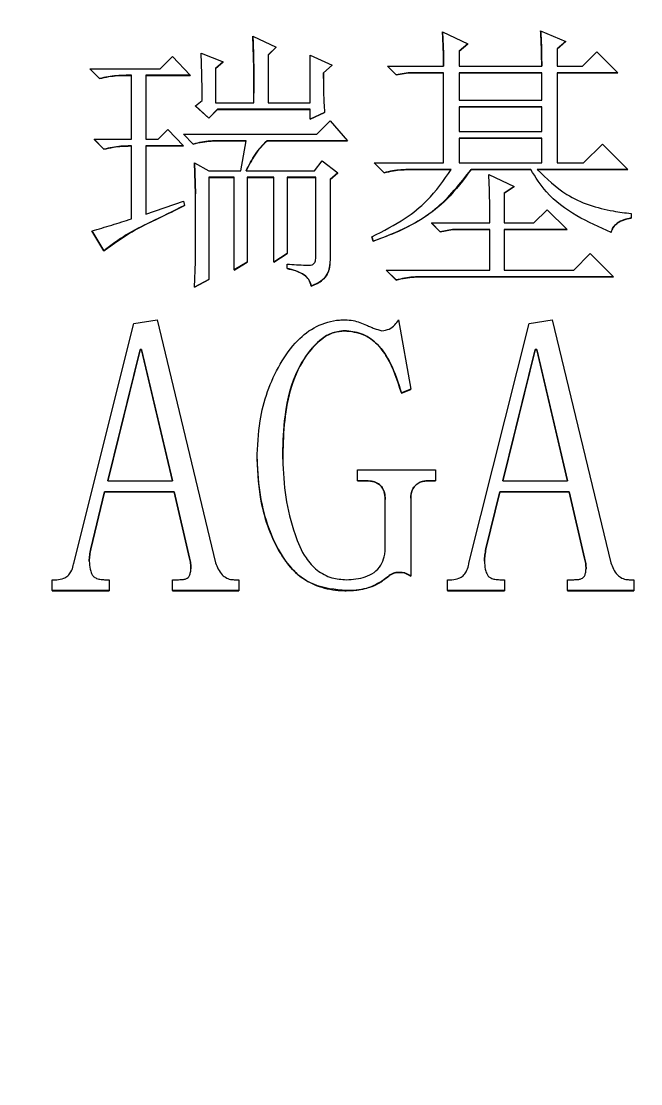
# Model space of a CAD drawing. Header units: millimetres. Extents: x 2379 to 4059, y 879 to 2067.
# Drawn here: x 3544.5 to 3577, y 1743.9 to 1799.6 of the extents above; entities that cross this region are included whole.
import ezdxf

# ---------------------------------------------------------------- set-up
doc = ezdxf.new("R2010")
doc.units = ezdxf.units.MM

msp = doc.modelspace()

# ---------------------------------------------------------------- linework, layer by layer
at = {"color": 7, "linetype": 'Continuous', "lineweight": 25}
for p, q in [((3556.622, 1798.815), (3557.836, 1798.233)), ((3566.562, 1799.031), (3567.891, 1798.417)), ((3571.705, 1799.089), (3573.035, 1798.53)), ((3567.891, 1798.417), (3567.429, 1798.025)), ((3567.429, 1798.023), (3567.891, 1798.415)), ((3567.891, 1798.417), (3567.891, 1798.415)), ((3573.035, 1798.53), (3572.572, 1798.139)), ((3572.572, 1798.136), (3573.035, 1798.528)), ((3573.035, 1798.53), (3573.035, 1798.528)), ((3551.767, 1797.107), (3552.403, 1797.743)), ((3552.403, 1797.743), (3553.328, 1796.76)), ((3553.906, 1797.927), (3555.062, 1797.464)), ((3557.836, 1798.233), (3557.431, 1797.826)), ((3557.431, 1797.824), (3557.836, 1798.231)), ((3557.431, 1797.826), (3557.431, 1795.326)), ((3557.836, 1798.233), (3557.836, 1798.231)), ((3559.627, 1795.326), (3559.627, 1797.811)), ((3559.627, 1797.811), (3560.783, 1797.291)), ((3567.429, 1798.025), (3567.429, 1797.244)), ((3572.572, 1798.139), (3572.572, 1797.244)), ((3573.901, 1797.244), (3574.653, 1797.995)), ((3574.653, 1797.995), (3575.751, 1796.897)), ((3555.062, 1797.464), (3554.657, 1797.118)), ((3554.657, 1797.116), (3555.062, 1797.462)), ((3555.062, 1797.464), (3555.062, 1797.462)), ((3560.783, 1797.291), (3560.321, 1796.886)), ((3560.321, 1796.884), (3560.783, 1797.289)), ((3560.783, 1797.291), (3560.783, 1797.289)), ((3564.135, 1796.782), (3563.672, 1797.244)), ((3563.672, 1797.244), (3566.62, 1797.244)), ((3563.672, 1797.244), (3563.672, 1797.242)), ((3563.672, 1797.242), (3564.135, 1796.779)), ((3567.429, 1797.244), (3571.763, 1797.244)), ((3572.572, 1797.244), (3573.901, 1797.244)), ((3548.589, 1796.587), (3548.069, 1797.107)), ((3548.069, 1797.107), (3551.767, 1797.107)), ((3548.069, 1797.107), (3548.069, 1797.105)), ((3548.069, 1797.105), (3548.589, 1796.585)), ((3548.589, 1796.587), (3548.589, 1796.585)), ((3550.265, 1796.76), (3549.976, 1796.76)), ((3549.976, 1796.76), (3549.976, 1796.758)), ((3549.976, 1796.758), (3550.265, 1796.758)), ((3550.265, 1793.408), (3550.265, 1796.76)), ((3553.328, 1796.76), (3551.016, 1796.76)), ((3551.016, 1796.76), (3551.016, 1793.408)), ((3551.016, 1796.758), (3553.328, 1796.758)), ((3553.328, 1796.76), (3553.328, 1796.758)), ((3554.657, 1797.118), (3554.657, 1795.326)), ((3560.321, 1796.886), (3560.321, 1796.884)), ((3560.322, 1796.585), (3560.321, 1796.884)), ((3564.77, 1796.897), (3564.135, 1796.782)), ((3564.135, 1796.779), (3564.77, 1796.895)), ((3564.135, 1796.782), (3564.135, 1796.779)), ((3566.62, 1796.897), (3564.77, 1796.897)), ((3564.77, 1796.897), (3564.77, 1796.895)), ((3564.77, 1796.895), (3566.62, 1796.895)), ((3566.62, 1792.175), (3566.62, 1796.897)), ((3571.763, 1796.897), (3567.429, 1796.897)), ((3567.429, 1796.897), (3567.429, 1795.463)), ((3567.429, 1796.895), (3571.763, 1796.895)), ((3571.763, 1795.463), (3571.763, 1796.897)), ((3575.751, 1796.897), (3572.572, 1796.897)), ((3572.572, 1796.897), (3572.572, 1792.175)), ((3572.572, 1796.895), (3575.751, 1796.895)), ((3575.751, 1796.897), (3575.751, 1796.895)), ((3567.429, 1795.463), (3571.763, 1795.463)), ((3553.617, 1795.153), (3553.964, 1795.442)), ((3554.31, 1794.517), (3553.617, 1795.153)), ((3553.617, 1795.151), (3553.617, 1795.153)), ((3553.617, 1795.151), (3554.31, 1794.515)), ((3554.773, 1794.979), (3554.31, 1794.517)), ((3554.31, 1794.515), (3554.773, 1794.977)), ((3554.657, 1795.326), (3556.68, 1795.326)), ((3559.627, 1794.979), (3554.773, 1794.979)), ((3554.773, 1794.979), (3554.773, 1794.977)), ((3554.773, 1794.977), (3559.627, 1794.977)), ((3557.431, 1795.326), (3559.627, 1795.326)), ((3559.627, 1794.459), (3559.627, 1794.979)), ((3571.763, 1795.116), (3567.429, 1795.116)), ((3567.429, 1795.116), (3567.429, 1793.819)), ((3567.429, 1795.114), (3571.763, 1795.114)), ((3571.763, 1793.819), (3571.763, 1795.116)), ((3554.31, 1794.517), (3554.31, 1794.515)), ((3560.378, 1794.806), (3559.627, 1794.459)), ((3559.627, 1794.457), (3560.378, 1794.804)), ((3559.627, 1794.459), (3559.627, 1794.457)), ((3559.974, 1793.682), (3560.667, 1794.376)), ((3560.378, 1794.806), (3560.378, 1794.804)), ((3560.667, 1794.376), (3561.592, 1793.336)), ((3551.652, 1793.408), (3552.172, 1793.928)), ((3552.172, 1793.928), (3552.981, 1793.062)), ((3567.429, 1793.819), (3571.763, 1793.819)), ((3548.82, 1792.888), (3548.3, 1793.408)), ((3548.3, 1793.408), (3550.265, 1793.408)), ((3548.3, 1793.408), (3548.3, 1793.406)), ((3548.3, 1793.406), (3548.82, 1792.886)), ((3551.016, 1793.408), (3551.652, 1793.408)), ((3553.501, 1793.162), (3552.981, 1793.682)), ((3552.981, 1793.682), (3559.974, 1793.682)), ((3552.981, 1793.682), (3552.981, 1793.68)), ((3552.981, 1793.68), (3553.501, 1793.16)), ((3556.275, 1793.336), (3554.888, 1793.336)), ((3554.888, 1793.336), (3554.888, 1793.333)), ((3554.888, 1793.333), (3556.275, 1793.333)), ((3555.986, 1791.765), (3556.275, 1793.336)), ((3561.592, 1793.336), (3557.373, 1793.336)), ((3557.373, 1793.336), (3557.373, 1793.333)), ((3557.373, 1793.333), (3561.592, 1793.333)), ((3561.592, 1793.336), (3561.592, 1793.333)), ((3571.763, 1793.473), (3567.429, 1793.473)), ((3567.429, 1793.473), (3567.429, 1792.175)), ((3567.429, 1793.47), (3571.763, 1793.47)), ((3571.763, 1792.175), (3571.763, 1793.473)), ((3548.82, 1792.888), (3548.82, 1792.886)), ((3550.265, 1793.062), (3550.207, 1793.062)), ((3550.207, 1793.059), (3550.207, 1793.062)), ((3550.207, 1793.059), (3550.265, 1793.059)), ((3550.265, 1789.247), (3550.265, 1793.062)), ((3552.981, 1793.062), (3551.016, 1793.062)), ((3551.016, 1793.062), (3551.016, 1789.479)), ((3551.016, 1793.059), (3552.981, 1793.059)), ((3552.981, 1793.062), (3552.981, 1793.059)), ((3553.501, 1793.162), (3553.501, 1793.16)), ((3573.959, 1792.175), (3574.942, 1793.158)), ((3574.942, 1793.158), (3576.271, 1791.829)), ((3553.617, 1790.555), (3553.559, 1792.169)), ((3553.559, 1792.169), (3554.31, 1791.765)), ((3553.559, 1792.169), (3553.559, 1792.167)), ((3553.559, 1792.167), (3553.617, 1790.553)), ((3559.858, 1791.765), (3560.263, 1792.285)), ((3560.263, 1792.285), (3561.072, 1791.649)), ((3563.499, 1791.655), (3562.979, 1792.175)), ((3562.979, 1792.175), (3566.62, 1792.175)), ((3562.979, 1792.175), (3562.979, 1792.173)), ((3562.979, 1792.173), (3563.499, 1791.653)), ((3567.429, 1792.175), (3571.763, 1792.175)), ((3572.572, 1792.175), (3573.959, 1792.175)), ((3554.31, 1791.765), (3555.986, 1791.765)), ((3556.275, 1791.765), (3559.858, 1791.765)), ((3561.072, 1791.649), (3560.667, 1791.304)), ((3560.667, 1791.302), (3561.072, 1791.647)), ((3561.072, 1791.649), (3561.072, 1791.647)), ((3563.499, 1791.655), (3563.499, 1791.653)), ((3567.024, 1791.829), (3564.886, 1791.829)), ((3564.886, 1791.829), (3564.886, 1791.827)), ((3564.886, 1791.827), (3567.024, 1791.827)), ((3571.185, 1791.829), (3568.065, 1791.829)), ((3568.065, 1791.829), (3568.065, 1791.827)), ((3568.065, 1791.827), (3571.185, 1791.827)), ((3568.989, 1791.568), (3570.318, 1790.932)), ((3571.185, 1791.829), (3571.185, 1791.827)), ((3576.271, 1791.829), (3571.532, 1791.829)), ((3571.532, 1791.827), (3576.271, 1791.827)), ((3576.271, 1791.829), (3576.271, 1791.827)), ((3555.639, 1791.418), (3554.31, 1791.418)), ((3554.31, 1791.418), (3554.31, 1786.067)), ((3554.31, 1791.416), (3555.639, 1791.416)), ((3555.639, 1786.563), (3555.639, 1791.418)), ((3557.72, 1791.418), (3556.333, 1791.418)), ((3556.333, 1791.418), (3556.333, 1786.968)), ((3556.333, 1791.416), (3557.72, 1791.416)), ((3557.72, 1786.968), (3557.72, 1791.418)), ((3559.916, 1791.418), (3558.413, 1791.418)), ((3558.413, 1791.418), (3558.413, 1787.43)), ((3558.413, 1791.416), (3559.916, 1791.416)), ((3559.916, 1787.16), (3559.916, 1791.418)), ((3560.667, 1791.304), (3560.667, 1787.103)), ((3553.617, 1786.987), (3553.617, 1790.555)), ((3570.318, 1790.932), (3569.798, 1790.585)), ((3569.798, 1790.583), (3570.318, 1790.93)), ((3569.798, 1790.585), (3569.798, 1789.025)), ((3570.318, 1790.932), (3570.318, 1790.93)), ((3551.016, 1789.479), (3552.981, 1790.172)), ((3552.981, 1790.172), (3553.039, 1789.941)), ((3571.359, 1789.025), (3572.052, 1789.718)), ((3572.052, 1789.718), (3573.092, 1788.678)), ((3576.444, 1789.517), (3576.444, 1789.286)), ((3565.984, 1789.025), (3569.047, 1789.025)), ((3566.446, 1788.562), (3565.984, 1789.025)), ((3565.984, 1789.025), (3565.984, 1789.023)), ((3565.984, 1789.023), (3566.446, 1788.56)), ((3569.798, 1789.025), (3571.359, 1789.025)), ((3576.444, 1789.286), (3576.444, 1789.284)), ((3548.82, 1787.571), (3548.184, 1788.612)), ((3548.184, 1788.612), (3548.184, 1788.61)), ((3548.184, 1788.61), (3548.82, 1787.569)), ((3562.921, 1788.072), (3562.863, 1788.303)), ((3562.863, 1788.303), (3562.863, 1788.301)), ((3562.863, 1788.301), (3562.921, 1788.07)), ((3567.082, 1788.678), (3566.446, 1788.562)), ((3566.446, 1788.56), (3567.082, 1788.676)), ((3566.446, 1788.56), (3566.446, 1788.562)), ((3569.047, 1788.678), (3567.082, 1788.678)), ((3567.082, 1788.678), (3567.082, 1788.676)), ((3567.082, 1788.676), (3569.047, 1788.676)), ((3569.047, 1786.559), (3569.047, 1788.678)), ((3573.092, 1788.678), (3569.798, 1788.678)), ((3569.798, 1788.678), (3569.798, 1786.559)), ((3569.798, 1788.676), (3573.092, 1788.676)), ((3573.092, 1788.678), (3573.092, 1788.676)), ((3562.921, 1788.072), (3562.921, 1788.07)), ((3548.82, 1787.571), (3548.82, 1787.569)), ((3558.413, 1787.43), (3557.72, 1786.968)), ((3557.72, 1786.966), (3558.413, 1787.428)), ((3558.413, 1787.43), (3558.413, 1787.428)), ((3573.439, 1786.559), (3574.306, 1787.426)), ((3574.306, 1787.426), (3575.52, 1786.212)), ((3553.559, 1785.664), (3553.617, 1786.987)), ((3556.333, 1786.968), (3555.639, 1786.563)), ((3555.639, 1786.561), (3556.333, 1786.966)), ((3555.639, 1786.563), (3555.639, 1786.561)), ((3556.333, 1786.968), (3556.333, 1786.966)), ((3557.72, 1786.968), (3557.72, 1786.966)), ((3558.413, 1786.643), (3558.413, 1786.874)), ((3560.665, 1786.849), (3560.665, 1786.852)), ((3564.135, 1786.039), (3563.615, 1786.559)), ((3563.615, 1786.559), (3569.047, 1786.559)), ((3563.615, 1786.559), (3563.615, 1786.557)), ((3563.615, 1786.557), (3564.135, 1786.037)), ((3569.798, 1786.559), (3573.439, 1786.559)), ((3554.31, 1786.067), (3553.559, 1785.664)), ((3553.559, 1785.662), (3554.31, 1786.065)), ((3554.31, 1786.067), (3554.31, 1786.065)), ((3564.135, 1786.039), (3564.135, 1786.037)), ((3575.52, 1786.212), (3565.522, 1786.212)), ((3565.522, 1786.212), (3565.522, 1786.21)), ((3565.522, 1786.21), (3575.52, 1786.21)), ((3575.52, 1786.212), (3575.52, 1786.21)), ((3553.559, 1785.664), (3553.559, 1785.662)), ((3547.237, 1771.213), (3550.389, 1783.765)), ((3550.389, 1783.765), (3551.6, 1783.957)), ((3551.6, 1783.957), (3554.672, 1771.228)), ((3564.261, 1783.957), (3564.899, 1780.313)), ((3567.949, 1771.213), (3571.102, 1783.765)), ((3571.102, 1783.765), (3572.312, 1783.957)), ((3572.312, 1783.957), (3575.384, 1771.228)), ((3561.42, 1783.382), (3561.42, 1783.379)), ((3550.713, 1782.39), (3549.017, 1775.519)), ((3549.018, 1775.519), (3550.713, 1782.388)), ((3550.794, 1782.39), (3550.713, 1782.39)), ((3550.713, 1782.388), (3550.713, 1782.39)), ((3550.713, 1782.388), (3550.794, 1782.388)), ((3552.409, 1775.519), (3550.794, 1782.39)), ((3550.794, 1782.39), (3550.794, 1782.388)), ((3550.794, 1782.388), (3552.409, 1775.519)), ((3571.425, 1782.39), (3569.729, 1775.519)), ((3569.73, 1775.519), (3571.425, 1782.388)), ((3571.506, 1782.39), (3571.425, 1782.39)), ((3571.425, 1782.388), (3571.425, 1782.39)), ((3571.425, 1782.388), (3571.506, 1782.388)), ((3573.121, 1775.519), (3571.506, 1782.39)), ((3571.506, 1782.39), (3571.506, 1782.388)), ((3571.506, 1782.388), (3573.121, 1775.519)), ((3564.899, 1780.313), (3564.413, 1780.121)), ((3564.413, 1780.119), (3564.899, 1780.311)), ((3564.413, 1780.121), (3564.413, 1780.119)), ((3564.899, 1780.311), (3564.899, 1780.313)), ((3562.1, 1775.519), (3562.1, 1776.094)), ((3562.1, 1776.094), (3566.193, 1776.094)), ((3566.193, 1776.094), (3566.193, 1775.519)), ((3549.017, 1775.519), (3552.409, 1775.519)), ((3562.586, 1775.519), (3562.1, 1775.519)), ((3562.1, 1775.519), (3562.1, 1775.516)), ((3562.1, 1775.516), (3562.586, 1775.516)), ((3562.586, 1775.519), (3562.586, 1775.516)), ((3566.193, 1775.519), (3565.789, 1775.519)), ((3565.789, 1775.519), (3565.789, 1775.516)), ((3565.789, 1775.516), (3566.193, 1775.516)), ((3566.193, 1775.519), (3566.193, 1775.516)), ((3569.729, 1775.519), (3573.121, 1775.519)), ((3548.855, 1774.943), (3548.127, 1771.95)), ((3548.127, 1771.948), (3548.855, 1774.941)), ((3552.49, 1774.943), (3548.855, 1774.943)), ((3548.855, 1774.943), (3548.855, 1774.941)), ((3548.855, 1774.941), (3552.49, 1774.941)), ((3553.296, 1771.467), (3552.49, 1774.943)), ((3552.49, 1774.943), (3552.49, 1774.941)), ((3552.49, 1774.941), (3553.296, 1771.465)), ((3569.568, 1774.943), (3568.839, 1771.95)), ((3568.839, 1771.948), (3569.568, 1774.941)), ((3573.202, 1774.943), (3569.568, 1774.943)), ((3569.568, 1774.943), (3569.568, 1774.941)), ((3569.568, 1774.941), (3573.202, 1774.941)), ((3574.008, 1771.467), (3573.202, 1774.943)), ((3573.202, 1774.943), (3573.202, 1774.941)), ((3573.202, 1774.941), (3574.008, 1771.465)), ((3563.556, 1771.797), (3563.556, 1774.548)), ((3564.899, 1774.62), (3564.899, 1770.532)), ((3548.127, 1771.95), (3548.127, 1771.948)), ((3568.839, 1771.95), (3568.839, 1771.948)), ((3553.296, 1771.467), (3553.296, 1771.465)), ((3574.008, 1771.467), (3574.008, 1771.465)), ((3563.691, 1770.484), (3563.691, 1770.482)), ((3564.336, 1770.724), (3564.336, 1770.722)), ((3546.104, 1770.341), (3546.347, 1770.341)), ((3546.104, 1769.765), (3546.104, 1770.341)), ((3548.855, 1770.341), (3549.098, 1770.341)), ((3549.098, 1770.341), (3549.098, 1769.765)), ((3552.406, 1769.765), (3552.406, 1770.341)), ((3552.406, 1770.341), (3552.73, 1770.341)), ((3555.642, 1770.341), (3555.885, 1770.341)), ((3555.885, 1770.341), (3555.885, 1769.765)), ((3566.817, 1769.765), (3566.817, 1770.341)), ((3566.817, 1770.341), (3567.059, 1770.341)), ((3569.568, 1770.341), (3569.81, 1770.341)), ((3569.81, 1770.341), (3569.81, 1769.765)), ((3573.118, 1769.765), (3573.118, 1770.341)), ((3573.118, 1770.341), (3573.442, 1770.341)), ((3576.355, 1770.341), (3576.598, 1770.341)), ((3576.598, 1770.341), (3576.598, 1769.765)), ((3546.104, 1769.765), (3546.104, 1769.763)), ((3549.098, 1769.765), (3546.104, 1769.765)), ((3546.104, 1769.763), (3549.098, 1769.763)), ((3549.098, 1769.765), (3549.098, 1769.763)), ((3555.885, 1769.765), (3552.406, 1769.765)), ((3552.406, 1769.765), (3552.406, 1769.763)), ((3552.406, 1769.763), (3555.885, 1769.763)), ((3555.885, 1769.765), (3555.885, 1769.763)), ((3561.516, 1769.765), (3561.516, 1769.763)), ((3569.81, 1769.765), (3566.817, 1769.765)), ((3566.817, 1769.765), (3566.817, 1769.763)), ((3566.817, 1769.763), (3569.81, 1769.763)), ((3569.81, 1769.765), (3569.81, 1769.763)), ((3576.598, 1769.765), (3573.118, 1769.765)), ((3573.118, 1769.765), (3573.118, 1769.763)), ((3573.118, 1769.763), (3576.598, 1769.763)), ((3576.598, 1769.765), (3576.598, 1769.763))]:
    msp.add_line(p, q, dxfattribs=at)
msp.add_circle((3551.673, 1786.469), 71.5, dxfattribs=at)
for centre, start, end in [((3551.673, 1786.467), 280.30604, 349.69383), ((3551.75, 1786.095), 281.36448, 349.47139)]:
    msp.add_arc(centre, 80, start, end, dxfattribs=at)
for points, knots in [([(3483.173, 1786.476), (3483.228, 1788.565), (3483.337, 1792.743), (3484.247, 1799.082), (3485.733, 1805.434), (3487.907, 1811.8), (3490.738, 1818.023), (3494.252, 1824.046), (3498.406, 1829.738), (3503.149, 1834.999), (3508.411, 1839.742), (3514.103, 1843.897), (3520.125, 1847.41), (3526.348, 1850.242), (3532.714, 1852.413), (3539.066, 1853.908), (3545.405, 1854.786), (3551.672, 1855.071), (3557.94, 1854.786), (3564.279, 1853.908), (3570.631, 1852.413), (3576.997, 1850.242), (3583.22, 1847.41), (3589.243, 1843.897), (3594.935, 1839.742), (3600.196, 1834.999), (3604.939, 1829.738), (3609.093, 1824.046), (3612.607, 1818.023), (3615.438, 1811.8), (3617.612, 1805.434), (3619.098, 1799.082), (3620.008, 1792.743), (3620.118, 1788.565), (3620.173, 1786.476)], [0, 0, 0, 0, 0.029124, 0.058248, 0.08912, 0.119994, 0.151902, 0.184313, 0.217069, 0.25, 0.282931, 0.315687, 0.348098, 0.380006, 0.410878, 0.441752, 0.470875, 0.5, 0.529123, 0.558248, 0.58912, 0.619994, 0.651902, 0.684313, 0.717069, 0.75, 0.782931, 0.815687, 0.848098, 0.880006, 0.910878, 0.941752, 0.970875, 1, 1, 1, 1]), ([(3556.68, 1795.326), (3556.679, 1795.659), (3556.677, 1796.326), (3556.668, 1797.489), (3556.639, 1798.319), (3556.622, 1798.815)], [0, 0, 0, 0, 0.286572, 0.573139, 1, 1, 1, 1]), ([(3556.622, 1798.813), (3556.635, 1798.48), (3556.66, 1797.814), (3556.674, 1796.817), (3556.676, 1796.154), (3556.677, 1795.825)], [0, 0, 0, 0, 0.334579, 0.669145, 1, 1, 1, 1]), ([(3566.62, 1797.244), (3566.618, 1797.411), (3566.615, 1797.744), (3566.601, 1798.34), (3566.577, 1798.769), (3566.562, 1799.031)], [0, 0, 0, 0, 0.279578, 0.559168, 1, 1, 1, 1]), ([(3566.562, 1799.029), (3566.571, 1798.863), (3566.59, 1798.53), (3566.614, 1797.934), (3566.618, 1797.505), (3566.62, 1797.242)], [0, 0, 0, 0, 0.279578, 0.559168, 1, 1, 1, 1]), ([(3571.763, 1797.244), (3571.762, 1797.411), (3571.76, 1797.744), (3571.747, 1798.359), (3571.721, 1798.807), (3571.705, 1799.089)], [0, 0, 0, 0, 0.270825, 0.541657, 1, 1, 1, 1]), ([(3571.705, 1799.087), (3571.716, 1798.92), (3571.737, 1798.588), (3571.757, 1797.973), (3571.761, 1797.524), (3571.763, 1797.242)], [0, 0, 0, 0, 0.270825, 0.541661, 1, 1, 1, 1]), ([(3553.964, 1795.442), (3553.962, 1795.775), (3553.96, 1796.356), (3553.942, 1797.185), (3553.918, 1797.679), (3553.906, 1797.927)], [0, 0, 0, 0, 0.402279, 0.701072, 1, 1, 1, 1]), ([(3549.976, 1796.76), (3549.809, 1796.757), (3549.493, 1796.75), (3549.028, 1796.692), (3548.736, 1796.622), (3548.589, 1796.587)], [0, 0, 0, 0, 0.35686, 0.67714, 1, 1, 1, 1]), ([(3548.589, 1796.585), (3548.751, 1796.623), (3549.06, 1796.696), (3549.525, 1796.749), (3549.825, 1796.755), (3549.976, 1796.758)], [0, 0, 0, 0, 0.356908, 0.677314, 1, 1, 1, 1]), ([(3560.321, 1796.886), (3560.322, 1796.54), (3560.325, 1796.02), (3560.343, 1795.326), (3560.367, 1794.979), (3560.378, 1794.806)], [0, 0, 0, 0, 0.499684, 0.749744, 1, 1, 1, 1]), ([(3554.888, 1793.336), (3554.721, 1793.332), (3554.405, 1793.325), (3553.94, 1793.267), (3553.648, 1793.197), (3553.501, 1793.162)], [0, 0, 0, 0, 0.35686, 0.67714, 1, 1, 1, 1]), ([(3553.501, 1793.16), (3553.664, 1793.198), (3553.972, 1793.271), (3554.437, 1793.325), (3554.737, 1793.33), (3554.888, 1793.333)], [0, 0, 0, 0, 0.356908, 0.677314, 1, 1, 1, 1]), ([(3557.373, 1793.336), (3557.25, 1793.222), (3557.004, 1792.994), (3556.63, 1792.466), (3556.415, 1792.041), (3556.275, 1791.765)], [0, 0, 0, 0, 0.2597624, 0.5194021, 1, 1, 1, 1]), ([(3556.275, 1791.762), (3556.349, 1791.912), (3556.495, 1792.211), (3556.822, 1792.768), (3557.156, 1793.111), (3557.373, 1793.333)], [0, 0, 0, 0, 0.259337, 0.518831, 1, 1, 1, 1]), ([(3550.207, 1793.062), (3550.04, 1793.058), (3549.724, 1793.051), (3549.259, 1792.993), (3548.967, 1792.923), (3548.82, 1792.888)], [0, 0, 0, 0, 0.35686, 0.67714, 1, 1, 1, 1]), ([(3548.82, 1792.886), (3548.983, 1792.924), (3549.291, 1792.997), (3549.756, 1793.051), (3550.056, 1793.057), (3550.207, 1793.059)], [0, 0, 0, 0, 0.356908, 0.677314, 1, 1, 1, 1]), ([(3562.863, 1788.303), (3563.46, 1788.606), (3564.491, 1789.131), (3565.954, 1790.286), (3566.629, 1791.259), (3567.024, 1791.829)], [0, 0, 0, 0, 0.36202, 0.626364, 1, 1, 1, 1]), ([(3568.065, 1791.829), (3567.663, 1791.287), (3566.655, 1789.926), (3564.769, 1788.737), (3563.368, 1788.233), (3562.921, 1788.072)], [0, 0, 0, 0, 0.3105248, 0.7800713, 1, 1, 1, 1]), ([(3562.921, 1788.07), (3563.547, 1788.307), (3564.697, 1788.743), (3566.552, 1789.903), (3567.483, 1791.087), (3568.065, 1791.827)], [0, 0, 0, 0, 0.309438, 0.568719, 1, 1, 1, 1]), ([(3564.886, 1791.829), (3564.719, 1791.825), (3564.403, 1791.819), (3563.938, 1791.76), (3563.646, 1791.69), (3563.499, 1791.655)], [0, 0, 0, 0, 0.35686, 0.67714, 1, 1, 1, 1]), ([(3563.499, 1791.653), (3563.661, 1791.692), (3563.97, 1791.764), (3564.435, 1791.818), (3564.735, 1791.824), (3564.886, 1791.827)], [0, 0, 0, 0, 0.356908, 0.677314, 1, 1, 1, 1]), ([(3569.047, 1789.025), (3569.045, 1789.358), (3569.042, 1789.949), (3569.025, 1790.796), (3569.001, 1791.311), (3568.989, 1791.568)], [0, 0, 0, 0, 0.3931299, 0.6965162, 1, 1, 1, 1]), ([(3575.404, 1788.535), (3574.793, 1788.803), (3573.568, 1789.342), (3572.061, 1790.441), (3571.443, 1791.421), (3571.185, 1791.829)], [0, 0, 0, 0, 0.367157, 0.736287, 1, 1, 1, 1]), ([(3571.532, 1791.829), (3572.02, 1791.354), (3573.134, 1790.271), (3574.972, 1789.71), (3576.135, 1789.558), (3576.444, 1789.517)], [0, 0, 0, 0, 0.364385, 0.830851, 1, 1, 1, 1]), ([(3553.039, 1789.941), (3552.442, 1789.645), (3551.423, 1789.139), (3549.957, 1788.442), (3549.201, 1787.863), (3548.82, 1787.571)], [0, 0, 0, 0, 0.41234, 0.704495, 1, 1, 1, 1]), ([(3548.82, 1787.569), (3549.301, 1787.919), (3550.196, 1788.571), (3551.663, 1789.26), (3552.58, 1789.712), (3553.039, 1789.939)], [0, 0, 0, 0, 0.36689, 0.683392, 1, 1, 1, 1]), ([(3548.184, 1788.612), (3548.533, 1788.711), (3549.056, 1788.861), (3549.748, 1789.079), (3550.092, 1789.191), (3550.265, 1789.247)], [0, 0, 0, 0, 0.499885, 0.7499286, 1, 1, 1, 1]), ([(3576.444, 1789.286), (3576.319, 1789.258), (3576.068, 1789.203), (3575.752, 1789.053), (3575.527, 1788.843), (3575.434, 1788.664), (3575.409, 1788.557), (3575.404, 1788.535)], [0, 0, 0, 0, 0.282135, 0.566109, 0.757606, 0.950164, 1, 1, 1, 1]), ([(3575.404, 1788.532), (3575.433, 1788.624), (3575.49, 1788.8), (3575.72, 1789.029), (3576.044, 1789.195), (3576.309, 1789.254), (3576.444, 1789.284)], [0, 0, 0, 0, 0.208439, 0.402698, 0.695105, 1, 1, 1, 1]), ([(3558.413, 1786.874), (3558.58, 1786.862), (3558.909, 1786.838), (3559.295, 1786.823), (3559.569, 1786.812), (3559.71, 1786.825), (3559.813, 1786.878), (3559.874, 1786.949), (3559.909, 1787.047), (3559.914, 1787.12), (3559.916, 1787.16)], [0, 0, 0, 0, 0.291265, 0.577908, 0.673859, 0.770575, 0.821169, 0.872133, 0.929983, 1, 1, 1, 1]), ([(3559.685, 1785.722), (3559.65, 1785.839), (3559.584, 1786.06), (3559.286, 1786.341), (3558.889, 1786.533), (3558.568, 1786.607), (3558.413, 1786.643)], [0, 0, 0, 0, 0.215567, 0.407136, 0.716043, 1, 1, 1, 1]), ([(3558.413, 1786.64), (3558.572, 1786.604), (3558.891, 1786.53), (3559.282, 1786.341), (3559.553, 1786.086), (3559.651, 1785.872), (3559.679, 1785.746), (3559.685, 1785.72)], [0, 0, 0, 0, 0.2926721, 0.5873243, 0.7685226, 0.9515108, 1, 1, 1, 1]), ([(3560.667, 1787.103), (3560.665, 1786.933), (3560.66, 1786.635), (3560.479, 1786.241), (3560.16, 1785.916), (3559.863, 1785.795), (3559.685, 1785.722)], [0, 0, 0, 0, 0.273904, 0.481798, 0.689877, 1, 1, 1, 1]), ([(3559.685, 1785.72), (3559.898, 1785.809), (3560.23, 1785.949), (3560.534, 1786.333), (3560.647, 1786.624), (3560.652, 1786.801), (3560.653, 1786.85)], [0, 0, 0, 0, 0.427109, 0.666996, 0.906925, 1, 1, 1, 1]), ([(3620.173, 1786.476), (3620.118, 1784.387), (3620.008, 1780.209), (3619.098, 1773.87), (3617.612, 1767.517), (3615.438, 1761.152), (3612.607, 1754.929), (3609.093, 1748.906), (3604.939, 1743.214), (3600.196, 1737.953), (3594.935, 1733.209), (3589.243, 1729.055), (3583.22, 1725.541), (3576.997, 1722.71), (3570.631, 1720.539), (3564.279, 1719.043), (3557.94, 1718.166), (3551.673, 1717.881), (3545.405, 1718.166), (3539.067, 1719.043), (3532.714, 1720.538), (3526.349, 1722.71), (3520.125, 1725.541), (3514.103, 1729.055), (3508.411, 1733.209), (3503.149, 1737.953), (3498.406, 1743.214), (3494.252, 1748.906), (3490.738, 1754.929), (3487.907, 1761.152), (3485.733, 1767.517), (3484.247, 1773.87), (3483.337, 1780.209), (3483.228, 1784.387), (3483.173, 1786.476)], [0, 0, 0, 0, 0.029124, 0.058248, 0.08912, 0.119994, 0.151902, 0.184313, 0.217069, 0.25, 0.282931, 0.315687, 0.348098, 0.380006, 0.410878, 0.441752, 0.470875, 0.5, 0.529123, 0.558248, 0.58912, 0.619994, 0.651902, 0.684313, 0.717069, 0.75, 0.782931, 0.815687, 0.848098, 0.880006, 0.910878, 0.941752, 0.970875, 1, 1, 1, 1]), ([(3565.522, 1786.212), (3565.355, 1786.209), (3565.039, 1786.202), (3564.574, 1786.144), (3564.282, 1786.074), (3564.135, 1786.039)], [0, 0, 0, 0, 0.35686, 0.67714, 1, 1, 1, 1]), ([(3564.135, 1786.037), (3564.297, 1786.075), (3564.605, 1786.148), (3565.071, 1786.201), (3565.371, 1786.207), (3565.522, 1786.21)], [0, 0, 0, 0, 0.356908, 0.677314, 1, 1, 1, 1]), ([(3556.844, 1776.657), (3556.873, 1777.326), (3556.946, 1779.047), (3557.7, 1781.213), (3558.851, 1782.841), (3559.929, 1783.677), (3560.851, 1783.937), (3561.368, 1783.954), (3561.471, 1783.957)], [0, 0, 0, 0, 0.211208, 0.543916, 0.70607, 0.836311, 0.967456, 1, 1, 1, 1]), ([(3561.471, 1783.957), (3561.609, 1783.947), (3561.87, 1783.928), (3562.242, 1783.815), (3562.47, 1783.718), (3562.586, 1783.669)], [0, 0, 0, 0, 0.356459, 0.676253, 1, 1, 1, 1]), ([(3563.383, 1783.382), (3563.513, 1783.401), (3563.768, 1783.438), (3564.073, 1783.665), (3564.2, 1783.864), (3564.261, 1783.957)], [0, 0, 0, 0, 0.356531, 0.696322, 1, 1, 1, 1]), ([(3561.42, 1783.382), (3561.182, 1783.351), (3560.709, 1783.292), (3559.958, 1782.776), (3559.153, 1781.789), (3558.515, 1780.262), (3558.228, 1778.462), (3558.2, 1777.26), (3558.187, 1776.657)], [0, 0, 0, 0, 0.087728, 0.173959, 0.328461, 0.554861, 0.777023, 1, 1, 1, 1]), ([(3558.187, 1776.655), (3558.204, 1777.321), (3558.242, 1778.821), (3558.635, 1780.789), (3559.473, 1782.213), (3560.179, 1782.957), (3560.836, 1783.323), (3561.237, 1783.362), (3561.42, 1783.379)], [0, 0, 0, 0, 0.247052, 0.556194, 0.728456, 0.852184, 0.932583, 1, 1, 1, 1]), ([(3564.413, 1780.121), (3564.206, 1780.765), (3563.903, 1781.705), (3563.129, 1782.755), (3562.337, 1783.294), (3561.72, 1783.353), (3561.42, 1783.382)], [0, 0, 0, 0, 0.421189, 0.615596, 0.812628, 1, 1, 1, 1]), ([(3561.42, 1783.379), (3561.762, 1783.342), (3562.402, 1783.271), (3563.264, 1782.629), (3563.955, 1781.564), (3564.246, 1780.648), (3564.413, 1780.119)], [0, 0, 0, 0, 0.212922, 0.397633, 0.652348, 1, 1, 1, 1]), ([(3562.586, 1783.669), (3562.651, 1783.641), (3562.781, 1783.584), (3563.041, 1783.471), (3563.246, 1783.417), (3563.383, 1783.382)], [0, 0, 0, 0, 0.251708, 0.503436, 1, 1, 1, 1]), ([(3561.516, 1769.765), (3560.929, 1769.821), (3559.936, 1769.915), (3558.763, 1770.722), (3557.728, 1772.143), (3556.993, 1774.179), (3556.89, 1775.891), (3556.844, 1776.657)], [0, 0, 0, 0, 0.187422, 0.316972, 0.445984, 0.752119, 1, 1, 1, 1]), ([(3556.844, 1776.655), (3556.877, 1775.985), (3556.937, 1774.765), (3557.408, 1773.052), (3558.04, 1771.658), (3558.931, 1770.551), (3560.042, 1769.93), (3560.947, 1769.778), (3561.426, 1769.765), (3561.516, 1769.763)], [0, 0, 0, 0, 0.215958, 0.393484, 0.570524, 0.707459, 0.84524, 0.970964, 1, 1, 1, 1]), ([(3558.187, 1776.657), (3558.216, 1775.988), (3558.275, 1774.648), (3558.73, 1772.909), (3559.264, 1771.585), (3559.961, 1770.802), (3560.72, 1770.396), (3561.266, 1770.358), (3561.522, 1770.341)], [0, 0, 0, 0, 0.254742, 0.50973, 0.682774, 0.792634, 0.903219, 1, 1, 1, 1]), ([(3563.556, 1774.548), (3563.55, 1774.684), (3563.539, 1774.907), (3563.403, 1775.191), (3563.204, 1775.385), (3562.918, 1775.505), (3562.701, 1775.514), (3562.586, 1775.519)], [0, 0, 0, 0, 0.257856, 0.422334, 0.5883, 0.779578, 1, 1, 1, 1]), ([(3562.586, 1775.516), (3562.722, 1775.51), (3562.945, 1775.499), (3563.228, 1775.363), (3563.423, 1775.164), (3563.543, 1774.878), (3563.552, 1774.661), (3563.556, 1774.546)], [0, 0, 0, 0, 0.257856, 0.422334, 0.5883, 0.779578, 1, 1, 1, 1]), ([(3565.789, 1775.519), (3565.655, 1775.508), (3565.432, 1775.489), (3565.165, 1775.315), (3564.994, 1775.1), (3564.908, 1774.856), (3564.902, 1774.691), (3564.899, 1774.62)], [0, 0, 0, 0, 0.277602, 0.465557, 0.653489, 0.849158, 1, 1, 1, 1]), ([(3564.899, 1774.618), (3564.909, 1774.751), (3564.927, 1774.977), (3565.102, 1775.251), (3565.318, 1775.424), (3565.56, 1775.507), (3565.719, 1775.514), (3565.789, 1775.516)], [0, 0, 0, 0, 0.27733, 0.471434, 0.665879, 0.852753, 1, 1, 1, 1]), ([(3565.806, 1708.744), (3568.302, 1709.271), (3573.34, 1710.333), (3580.717, 1712.872), (3587.959, 1716.141), (3594.938, 1720.203), (3601.541, 1725.015), (3607.634, 1730.508), (3613.127, 1736.601), (3617.939, 1743.204), (3622.001, 1750.183), (3625.271, 1757.425), (3627.809, 1764.802), (3628.872, 1769.84), (3629.398, 1772.336)], [0, 0, 0, 0, 0.079959, 0.161371, 0.244142, 0.328893, 0.414217, 0.5, 0.585778, 0.671102, 0.755858, 0.838624, 0.920039, 1, 1, 1, 1]), ([(3548.127, 1771.95), (3548.116, 1771.897), (3548.095, 1771.792), (3548.062, 1771.579), (3548.053, 1771.419), (3548.046, 1771.311)], [0, 0, 0, 0, 0.2502199, 0.5005081, 1, 1, 1, 1]), ([(3548.046, 1771.309), (3548.048, 1771.363), (3548.052, 1771.47), (3548.077, 1771.684), (3548.107, 1771.842), (3548.127, 1771.948)], [0, 0, 0, 0, 0.250219, 0.500495, 1, 1, 1, 1]), ([(3561.522, 1770.341), (3561.861, 1770.361), (3562.373, 1770.391), (3562.992, 1770.7), (3563.35, 1771.071), (3563.505, 1771.469), (3563.543, 1771.711), (3563.556, 1771.797)], [0, 0, 0, 0, 0.362877, 0.547963, 0.734409, 0.906428, 1, 1, 1, 1]), ([(3568.839, 1771.95), (3568.829, 1771.897), (3568.808, 1771.792), (3568.774, 1771.579), (3568.765, 1771.419), (3568.758, 1771.311)], [0, 0, 0, 0, 0.25022, 0.500508, 1, 1, 1, 1]), ([(3568.758, 1771.309), (3568.761, 1771.363), (3568.765, 1771.47), (3568.789, 1771.684), (3568.819, 1771.842), (3568.839, 1771.948)], [0, 0, 0, 0, 0.250219, 0.500495, 1, 1, 1, 1]), ([(3546.347, 1770.341), (3546.47, 1770.354), (3546.68, 1770.378), (3546.937, 1770.539), (3547.122, 1770.771), (3547.196, 1771.012), (3547.229, 1771.171), (3547.237, 1771.213)], [0, 0, 0, 0, 0.268165, 0.456817, 0.645375, 0.906381, 1, 1, 1, 1]), ([(3548.046, 1771.311), (3548.055, 1771.172), (3548.069, 1770.951), (3548.147, 1770.686), (3548.244, 1770.518), (3548.398, 1770.41), (3548.609, 1770.351), (3548.77, 1770.344), (3548.855, 1770.341)], [0, 0, 0, 0, 0.284135, 0.450473, 0.560568, 0.671794, 0.825494, 1, 1, 1, 1]), ([(3553.377, 1770.907), (3553.376, 1770.954), (3553.373, 1771.049), (3553.358, 1771.239), (3553.321, 1771.376), (3553.296, 1771.467)], [0, 0, 0, 0, 0.25103, 0.502225, 1, 1, 1, 1]), ([(3553.296, 1771.465), (3553.309, 1771.419), (3553.334, 1771.328), (3553.371, 1771.141), (3553.375, 1770.999), (3553.377, 1770.905)], [0, 0, 0, 0, 0.251018, 0.502255, 1, 1, 1, 1]), ([(3554.672, 1771.228), (3554.713, 1771.115), (3554.798, 1770.89), (3554.984, 1770.601), (3555.244, 1770.414), (3555.471, 1770.346), (3555.605, 1770.342), (3555.642, 1770.341)], [0, 0, 0, 0, 0.25387, 0.509596, 0.715202, 0.920342, 1, 1, 1, 1]), ([(3567.059, 1770.341), (3567.183, 1770.354), (3567.393, 1770.378), (3567.649, 1770.539), (3567.834, 1770.771), (3567.909, 1771.012), (3567.941, 1771.171), (3567.949, 1771.213)], [0, 0, 0, 0, 0.268165, 0.456817, 0.645375, 0.906381, 1, 1, 1, 1]), ([(3568.758, 1771.311), (3568.767, 1771.172), (3568.781, 1770.951), (3568.86, 1770.686), (3568.957, 1770.518), (3569.111, 1770.41), (3569.321, 1770.351), (3569.482, 1770.344), (3569.568, 1770.341)], [0, 0, 0, 0, 0.284135, 0.450473, 0.560568, 0.671794, 0.825494, 1, 1, 1, 1]), ([(3574.089, 1770.907), (3574.088, 1770.954), (3574.085, 1771.049), (3574.07, 1771.239), (3574.033, 1771.376), (3574.008, 1771.467)], [0, 0, 0, 0, 0.25103, 0.502225, 1, 1, 1, 1]), ([(3574.008, 1771.465), (3574.021, 1771.419), (3574.046, 1771.328), (3574.083, 1771.141), (3574.087, 1770.999), (3574.089, 1770.905)], [0, 0, 0, 0, 0.251018, 0.502255, 1, 1, 1, 1]), ([(3575.384, 1771.228), (3575.426, 1771.115), (3575.51, 1770.89), (3575.696, 1770.601), (3575.956, 1770.414), (3576.183, 1770.346), (3576.317, 1770.342), (3576.355, 1770.341)], [0, 0, 0, 0, 0.2538701, 0.5095964, 0.7152017, 0.9203422, 1, 1, 1, 1]), ([(3552.73, 1770.341), (3552.816, 1770.342), (3552.957, 1770.345), (3553.125, 1770.39), (3553.233, 1770.447), (3553.306, 1770.545), (3553.357, 1770.701), (3553.37, 1770.831), (3553.377, 1770.907)], [0, 0, 0, 0, 0.25713, 0.418126, 0.515419, 0.613557, 0.771961, 1, 1, 1, 1]), ([(3563.691, 1770.484), (3563.412, 1770.29), (3562.839, 1769.89), (3562.044, 1769.773), (3561.603, 1769.767), (3561.516, 1769.765)], [0, 0, 0, 0, 0.432658, 0.887677, 1, 1, 1, 1]), ([(3561.516, 1769.763), (3561.765, 1769.773), (3562.353, 1769.797), (3563.115, 1770.047), (3563.538, 1770.367), (3563.691, 1770.482)], [0, 0, 0, 0, 0.320542, 0.754485, 1, 1, 1, 1]), ([(3564.336, 1770.724), (3564.265, 1770.722), (3564.101, 1770.716), (3563.868, 1770.643), (3563.745, 1770.532), (3563.691, 1770.484)], [0, 0, 0, 0, 0.301306, 0.696717, 1, 1, 1, 1]), ([(3563.691, 1770.482), (3563.77, 1770.548), (3563.925, 1770.678), (3564.166, 1770.717), (3564.3, 1770.721), (3564.336, 1770.722)], [0, 0, 0, 0, 0.426655, 0.850134, 1, 1, 1, 1]), ([(3564.899, 1770.532), (3564.855, 1770.558), (3564.767, 1770.609), (3564.605, 1770.689), (3564.455, 1770.721), (3564.356, 1770.724), (3564.336, 1770.724)], [0, 0, 0, 0, 0.252541, 0.505388, 0.89895, 1, 1, 1, 1]), ([(3564.336, 1770.722), (3564.387, 1770.72), (3564.518, 1770.716), (3564.709, 1770.64), (3564.839, 1770.565), (3564.899, 1770.53)], [0, 0, 0, 0, 0.252658, 0.653877, 1, 1, 1, 1]), ([(3573.442, 1770.341), (3573.529, 1770.342), (3573.67, 1770.345), (3573.838, 1770.39), (3573.946, 1770.447), (3574.018, 1770.545), (3574.069, 1770.701), (3574.082, 1770.831), (3574.089, 1770.907)], [0, 0, 0, 0, 0.2571295, 0.4181259, 0.5154186, 0.6135569, 0.7719613, 1, 1, 1, 1])]:
    msp.add_open_spline(points, degree=3, knots=knots, dxfattribs=at)
msp.add_open_spline([(3630.403, 1771.551), (3629.838, 1768.936), (3628.709, 1763.706), (3626.03, 1756.127), (3622.661, 1748.839), (3618.565, 1741.929), (3613.801, 1735.462), (3608.413, 1729.505), (3602.456, 1724.117), (3595.989, 1719.354), (3589.079, 1715.258), (3581.791, 1711.889), (3574.212, 1709.21), (3568.982, 1708.081), (3566.367, 1707.516)], degree=3, dxfattribs=at)

doc.saveas('drawing.dxf')
